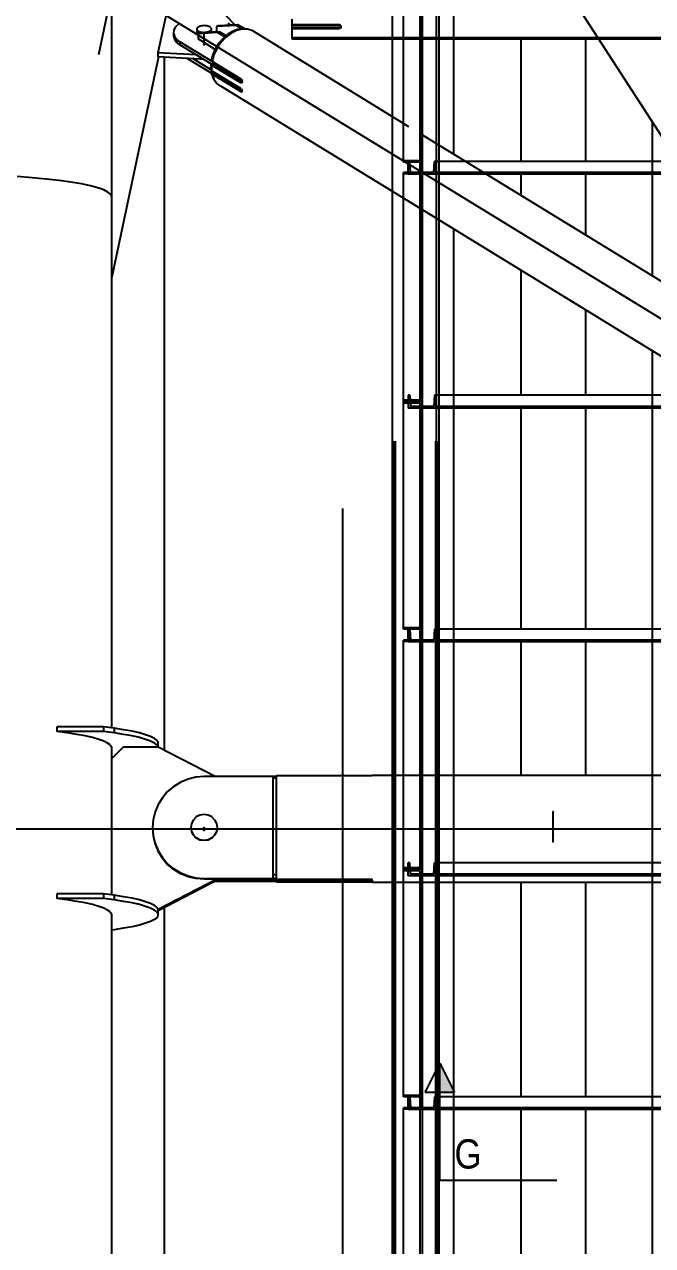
# Model space of a CAD drawing. Header units: millimetres. Extents: x 150209.93 to 150215.05, y 136675.65 to 136679.93.
# Drawn here: x 150211.3041 to 150211.3578, y 136678.7433 to 136678.8477 of the extents above; entities that cross this region are included whole.
import ezdxf

# ---------------------------------------------------------------- set-up
doc = ezdxf.new("R2010")
doc.units = ezdxf.units.MM
doc.header["$LTSCALE"] = 0.25
for name, pattern in [('CENTER', [50.8, 31.75, -6.35, 6.35, -6.35]), ('XKITLINE00', [0]), ('XKITLINE02', [4, 2, -2]), ('XKITLINE03', [6, 3, -1, 1, -1])]:
    doc.linetypes.add(name, pattern=pattern)
doc.styles.add('ARIAL', font='arial.ttf')

# ---------------------------------------------------------------- blocks, each defined once
blk = doc.blocks.new('çatıı')
at = {"color": 8, "linetype": 'CENTER'}
for p, q in [((12015, 16877.2), (12015, 15209.12)), ((12015, 16560.27), (11840, 15740.27)), ((12349.38, 15836.85), (11917.19, 16101.99)), ((11955.8, 16075.68), (11955.8, 16080.93)), ((12105, 15737.67), (12105, 15747.65)), ((12370, 15740.27), (11840, 15740.27)), ((11955.8, 15740.85), (11955.8, 15739.7)), ((12105, 15734.79), (12105, 15744.77))]:
    blk.add_line(p, q, dxfattribs=at)
at = {"color": 8, "linetype": 'XKITLINE00'}
for p, q in [((11916.2, 16356.06), (11916.2, 16010.75)), ((11947.78, 16351.44), (12223.93, 15924.18)), ((11943.33, 16106.01), (11936.11, 16072.21)), ((11948.3, 16105.76), (11968.99, 16084.17)), ((11967.39, 16084.06), (11966.07, 16084.87)), ((11942.88, 16081.99), (11942.71, 16080.66)), ((11942.71, 16080.66), (11942.71, 16079.35)), ((11942.71, 16080.66), (11943.11, 16079.35)), ((11943.62, 16083.27), (11942.88, 16081.99)), ((11944.89, 16084.45), (11943.62, 16083.27)), ((11952.76, 16082.63), (11952.7, 16082.37)), ((11952.7, 16082.37), (11952.73, 16082.11)), ((11952.7, 16082.37), (11952.7, 16081.67)), ((11952.7, 16081.67), (11952.7, 16080.97)), ((11952.7, 16081.67), (11952.73, 16081.41)), ((11952.7, 16081.67), (11952.73, 16081.41)), ((11952.7, 16080.97), (11952.73, 16080.71)), ((11952.73, 16082.11), (11952.85, 16081.85)), ((11952.73, 16081.41), (11952.85, 16081.15)), ((11952.73, 16081.41), (11952.85, 16081.15)), ((11952.73, 16080.71), (11952.85, 16080.45)), ((11952.92, 16082.88), (11952.76, 16082.63)), ((11952.85, 16081.85), (11953.07, 16081.61)), ((11952.85, 16081.15), (11953.07, 16080.91)), ((11952.85, 16081.15), (11953.07, 16080.91)), ((11952.85, 16080.45), (11953.07, 16080.21)), ((11953.16, 16083.11), (11952.92, 16082.88)), ((11953.37, 16081.39), (11953.07, 16081.61)), ((11953.37, 16080.69), (11953.07, 16080.91)), ((11953.37, 16080.69), (11953.07, 16080.91)), ((11953.22, 16080.1), (11953.07, 16080.21)), ((11953.48, 16083.32), (11953.16, 16083.11)), ((11961.6, 16080.93), (11953.22, 16080.39)), ((11954.01, 16080.69), (11953.22, 16080.39)), ((11953.22, 16080.39), (11953.22, 16078.2)), ((11953.74, 16081.2), (11953.37, 16081.39)), ((11953.37, 16081.39), (11953.37, 16080.69)), ((11953.37, 16080.69), (11953.37, 16080.44)), ((11953.64, 16080.55), (11953.37, 16080.69)), ((11953.64, 16080.55), (11953.37, 16080.69)), ((11953.87, 16083.51), (11953.48, 16083.32)), ((11954.17, 16081.04), (11953.74, 16081.2)), ((11954.32, 16083.65), (11953.87, 16083.51)), ((11962.38, 16081.23), (11954.01, 16080.69)), ((11954.65, 16080.93), (11954.17, 16081.04)), ((11954.82, 16083.75), (11954.32, 16083.65)), ((11955.17, 16080.85), (11954.65, 16080.93)), ((11955.35, 16083.81), (11954.82, 16083.75)), ((11955.71, 16080.82), (11955.17, 16080.85)), ((11955.89, 16083.83), (11955.35, 16083.81)), ((11956.25, 16080.84), (11955.71, 16080.82)), ((11956.42, 16083.8), (11955.89, 16083.83)), ((11956.77, 16080.9), (11956.25, 16080.84)), ((11956.94, 16083.72), (11956.42, 16083.8)), ((11957.27, 16081), (11956.77, 16080.9)), ((11957.42, 16083.61), (11956.94, 16083.72)), ((11957.72, 16081.14), (11957.27, 16081)), ((11957.86, 16083.45), (11957.42, 16083.61)), ((11958.11, 16081.32), (11957.72, 16081.14)), ((11957.72, 16081.14), (11957.72, 16080.93)), ((11958.23, 16083.26), (11957.86, 16083.45)), ((11958.44, 16081.54), (11958.11, 16081.32)), ((11958.53, 16083.04), (11958.23, 16083.26)), ((11958.68, 16081.77), (11958.44, 16081.54)), ((11958.53, 16083.04), (11958.74, 16082.8)), ((11958.68, 16081.07), (11958.59, 16080.99)), ((11958.68, 16081.07), (11958.59, 16080.99)), ((11958.83, 16082.02), (11958.68, 16081.77)), ((11958.83, 16081.32), (11958.68, 16081.07)), ((11958.83, 16081.32), (11958.68, 16081.07)), ((11958.74, 16082.8), (11958.86, 16082.54)), ((11958.9, 16082.28), (11958.83, 16082.02)), ((11958.9, 16081.58), (11958.83, 16081.32)), ((11958.9, 16081.58), (11958.83, 16081.32)), ((11958.86, 16082.54), (11958.9, 16082.28)), ((11958.9, 16082.28), (11958.9, 16081.58)), ((11958.9, 16081.58), (11958.9, 16081.01)), ((11969.44, 16083.95), (11961.06, 16083.4)), ((11961.85, 16083.7), (11961.06, 16083.4)), ((11961.06, 16083.4), (11961.06, 16081.22)), ((11961.16, 16081.15), (11961.06, 16081.22)), ((11962.38, 16081.23), (11961.6, 16080.93)), ((11964.7, 16079.03), (11961.6, 16080.93)), ((11970.22, 16084.25), (11961.85, 16083.7)), ((11965.24, 16079.48), (11962.38, 16081.23)), ((11965.87, 16080.02), (11964.71, 16079.02)), ((11967.25, 16080.53), (11964.99, 16078.78)), ((11967.95, 16081.31), (11965.87, 16080.02)), ((11969.64, 16081.75), (11967.25, 16080.53)), ((11970.08, 16082.13), (11967.95, 16081.31)), ((11970.22, 16084.25), (11969.44, 16083.95)), ((11971.94, 16082.41), (11969.44, 16083.95)), ((11972.02, 16082.36), (11969.64, 16081.75)), ((11972.16, 16082.44), (11970.08, 16082.13)), ((11973.31, 16082.36), (11970.22, 16084.25)), ((11974.28, 16082.35), (11972.02, 16082.36)), ((11973.01, 16082.36), (11972.16, 16082.44)), ((11976.31, 16081.71), (11974.28, 16082.35)), ((12043.36, 16040.57), (11976.31, 16081.71)), ((11942.71, 16079.35), (11943.11, 16078.04)), ((11943.11, 16079.35), (11944.06, 16078.1)), ((11943.11, 16078.04), (11944.06, 16076.79)), ((11944.06, 16078.1), (11944.06, 16076.79)), ((11945.52, 16076.98), (11944.06, 16078.1)), ((11945.52, 16075.67), (11944.06, 16076.79)), ((11945.52, 16076.98), (11945.52, 16075.67)), ((11959.23, 16068.57), (11945.52, 16076.98)), ((11971.77, 16059.57), (11945.52, 16075.67)), ((11960.59, 16073.69), (11953.22, 16078.2)), ((11962.17, 16076.29), (11960.72, 16073.99)), ((11962.96, 16076.58), (11961.27, 16074.04)), ((11963.91, 16078.33), (11962.17, 16076.29)), ((11964.99, 16078.78), (11962.96, 16076.58)), ((11964.7, 16079.01), (11963.91, 16078.33)), ((11964.74, 16079.04), (11964.7, 16079.03)), ((11964.7, 16079.03), (11964.7, 16079.01)), ((12091.2, 16078.05), (12091.2, 16025.78)), ((12118.8, 16078.05), (12118.8, 16025.78)), ((11936.4, 16070.45), (11916.2, 15975.77)), ((11936.11, 16072.21), (11936.11, 16070.46)), ((11952.5, 16071.39), (11936.11, 16072.21)), ((11954.12, 16069.56), (11936.11, 16070.46)), ((11938.8, 16070.33), (11938.8, 15773.9)), ((11959.36, 16063.25), (11948.62, 16069.83)), ((11959.03, 16064.76), (11950.95, 16069.72)), ((11954.12, 16070.4), (11954.12, 16069.56)), ((11955.49, 16069.55), (11954.12, 16069.56)), ((11959.62, 16071.54), (11958.91, 16069.02)), ((11959.99, 16071.29), (11959.22, 16068.52)), ((11960.72, 16073.99), (11959.62, 16071.54)), ((11960, 16071.3), (11959.62, 16071.54)), ((11961.27, 16074.04), (11959.99, 16071.29)), ((11958.64, 16066.82), (11958.62, 16066.2)), ((11958.62, 16066.2), (11958.64, 16065.6)), ((11958.68, 16067.45), (11958.64, 16066.82)), ((11959.02, 16066.59), (11958.64, 16066.82)), ((11958.64, 16065.6), (11958.68, 16065)), ((11958.96, 16065.4), (11958.64, 16065.6)), ((11958.83, 16067.51), (11958.68, 16067.45)), ((11959.3, 16067.07), (11958.68, 16067.45)), ((11959.03, 16064.79), (11958.68, 16065)), ((11959.29, 16068.79), (11958.91, 16069.02)), ((11959.05, 16066.97), (11958.93, 16065.7)), ((11958.93, 16065.7), (11959.05, 16064.53)), ((11959.45, 16067.13), (11959.05, 16066.97)), ((11971.47, 16059.36), (11959.05, 16066.97)), ((11971.47, 16056.91), (11959.05, 16064.53)), ((11971.63, 16060.91), (11959.22, 16068.52)), ((11959.45, 16067.13), (11959.3, 16067.07)), ((11959.36, 16068.43), (11959.36, 16068.1)), ((11959.48, 16068.36), (11959.36, 16068.1)), ((11971.77, 16060.48), (11959.36, 16068.1)), ((11958.76, 16063.61), (11959.04, 16063.26)), ((11958.95, 16063.5), (11959.62, 16061.64)), ((11959.65, 16063.27), (11959.22, 16063.1)), ((11959.22, 16063.1), (11959.99, 16060.93)), ((11971.63, 16055.49), (11959.22, 16063.1)), ((11971.77, 16056.03), (11959.36, 16063.64)), ((11959.36, 16063.64), (11959.36, 16063.25)), ((11959.36, 16063.64), (11959.57, 16063.32)), ((11959.57, 16063.32), (11959.36, 16063.25)), ((11959.53, 16063.22), (11959.45, 16063.28)), ((11959.65, 16063.27), (11959.53, 16063.22)), ((11971.98, 16055.71), (11959.57, 16063.32)), ((11959.77, 16061.54), (11959.62, 16061.64)), ((11959.62, 16061.64), (11959.87, 16061.28)), ((11959.99, 16060.93), (11961.27, 16059.16)), ((11962.96, 16057.92), (11961.27, 16059.16)), ((11971.94, 16059.54), (11971.47, 16059.36)), ((11971.63, 16059.3), (11971.47, 16059.36)), ((11971.63, 16060.91), (11971.77, 16060.75)), ((11971.9, 16059.4), (11971.63, 16059.3)), ((11971.79, 16059.32), (11971.63, 16059.3)), ((11971.77, 16060.75), (11971.91, 16060.57)), ((11971.85, 16060.65), (11971.77, 16060.48)), ((11971.77, 16060.48), (11971.77, 16059.57)), ((11972.04, 16059.67), (11971.77, 16059.57)), ((11971.92, 16059.42), (11971.79, 16059.32)), ((11971.94, 16059.54), (11971.85, 16059.59)), ((11971.91, 16060.57), (11972.01, 16060.32)), ((11972.02, 16059.59), (11971.92, 16059.42)), ((11971.98, 16059.52), (11971.94, 16059.54)), ((11972.01, 16060.32), (11972.07, 16060.06)), ((11972.07, 16059.81), (11972.02, 16059.59)), ((11972.07, 16060.06), (11972.07, 16059.81)), ((12250.83, 15881.32), (11962.96, 16057.92)), ((11971.63, 16056.78), (11971.47, 16056.91)), ((11971.63, 16056.78), (11971.79, 16056.59)), ((11972.06, 16055.65), (11971.63, 16055.49)), ((11971.77, 16055.44), (11971.63, 16055.49)), ((11971.77, 16056.61), (11971.77, 16056.03)), ((11971.77, 16056.03), (11971.98, 16055.71)), ((11971.91, 16055.43), (11971.77, 16055.44)), ((11971.79, 16056.59), (11971.92, 16056.36)), ((11971.92, 16056.36), (11972.02, 16056.11)), ((11972.01, 16055.52), (11971.92, 16055.44)), ((11972.07, 16055.74), (11971.98, 16055.71)), ((11972.07, 16055.67), (11972.01, 16055.52)), ((11972.02, 16056.11), (11972.07, 16055.87)), ((11972.07, 16055.71), (11972.04, 16055.73)), ((11972.07, 16055.87), (11972.07, 16055.67)), ((12217.91, 15933.49), (12048.03, 16037.71)), ((11882.33, 16018.82), (11875.92, 16019.31)), ((11882.33, 16018.81), (11875.92, 16019.3)), ((11888.34, 16018.25), (11882.33, 16018.82)), ((11888.34, 16018.24), (11882.33, 16018.81)), ((11893.88, 16017.61), (11888.34, 16018.25)), ((11893.88, 16017.6), (11888.34, 16018.24)), ((11898.9, 16016.9), (11893.88, 16017.61)), ((11898.9, 16016.9), (11893.88, 16017.6)), ((11903.35, 16016.14), (11898.9, 16016.9)), ((11903.35, 16016.13), (11898.9, 16016.9)), ((12091.2, 16020.28), (12091.2, 16011.23)), ((12118.8, 16020.28), (12118.8, 15994.3)), ((11907.2, 16015.32), (11903.35, 16016.14)), ((11907.2, 16015.32), (11903.35, 16016.13)), ((11910.39, 16014.46), (11907.2, 16015.32)), ((11910.39, 16014.46), (11907.2, 16015.32)), ((11912.91, 16013.56), (11910.39, 16014.46)), ((11912.91, 16013.56), (11910.39, 16014.46)), ((11914.73, 16012.64), (11912.91, 16013.56)), ((11915.83, 16011.7), (11914.73, 16012.64)), ((11915.83, 16011.7), (11914.73, 16012.64)), ((11915.83, 16011.7), (11916.2, 16010.75)), ((11915.83, 16011.7), (11916.2, 16010.75)), ((11916.2, 16010.75), (11916.2, 15783.53)), ((12091.2, 15979.25), (12091.2, 15925.78)), ((12118.8, 15962.32), (12118.8, 15925.78)), ((12091.2, 15920.28), (12091.2, 15825.78)), ((12118.8, 15920.28), (12118.8, 15825.78)), ((12091.2, 15820.28), (12091.2, 15763.1)), ((12118.8, 15820.28), (12118.8, 15763.1)), ((11912.88, 15783.97), (11892.88, 15783.97)), ((11892.88, 15783.97), (11892.88, 15781.99)), ((11897.34, 15781.39), (11892.88, 15781.99)), ((11912.88, 15781.99), (11892.88, 15781.99)), ((11917.34, 15783.38), (11912.88, 15783.97)), ((11912.88, 15783.97), (11912.88, 15781.99)), ((11917.34, 15781.39), (11912.88, 15781.99)), ((11921.4, 15782.74), (11917.34, 15783.38)), ((11917.34, 15783.38), (11917.34, 15781.39)), ((11925.01, 15782.06), (11921.4, 15782.74)), ((11928.16, 15781.34), (11925.01, 15782.06)), ((11901.4, 15780.75), (11897.34, 15781.39)), ((11905.01, 15780.07), (11901.4, 15780.75)), ((11908.16, 15779.35), (11905.01, 15780.07)), ((11910.81, 15778.6), (11908.16, 15779.35)), ((11912.96, 15777.83), (11910.81, 15778.6)), ((11914.59, 15777.03), (11912.96, 15777.83)), ((11915.68, 15776.22), (11914.59, 15777.03)), ((11921.4, 15780.75), (11917.34, 15781.39)), ((11925.01, 15780.07), (11921.4, 15780.75)), ((11928.16, 15779.35), (11925.01, 15780.07)), ((11930.81, 15780.59), (11928.16, 15781.34)), ((11930.81, 15778.6), (11928.16, 15779.35)), ((11932.96, 15779.81), (11930.81, 15780.59)), ((11932.96, 15777.83), (11930.81, 15778.6)), ((11934.59, 15779.02), (11932.96, 15779.81)), ((11934.59, 15777.03), (11932.96, 15777.83)), ((11935.68, 15778.2), (11934.59, 15779.02)), ((11935.68, 15776.22), (11934.59, 15777.03)), ((11935.68, 15778.2), (11936.23, 15777.39)), ((11936.23, 15775.23), (11936.23, 15777.39)), ((11915.68, 15776.22), (11916.23, 15775.4)), ((11916.2, 15775.45), (11916.2, 15770.29)), ((11921.2, 15775.24), (11916.2, 15770.29)), ((11916.23, 15774.58), (11916.2, 15774.53)), ((11916.23, 15775.4), (11916.23, 15774.58)), ((11936.2, 15775.24), (11921.2, 15775.24)), ((11935.68, 15776.22), (11936.23, 15775.4)), ((11960.56, 15762.67), (11936.2, 15775.24)), ((11916.2, 15770.29), (11916.2, 15712.12)), ((11949, 15761.6), (11945.81, 15760.29)), ((11952.35, 15762.4), (11949, 15761.6)), ((11955.8, 15762.67), (11952.35, 15762.4)), ((11986.8, 15762.67), (11955.8, 15762.67)), ((11986.8, 15762.55), (11985.3, 15762.55)), ((11985.3, 15722.56), (11985.3, 15762.55)), ((11986.8, 15761.98), (11985.3, 15761.98)), ((11986.8, 15763.04), (11986.8, 15763.01)), ((12026.8, 15763.04), (11986.8, 15763.04)), ((11986.8, 15718.71), (11986.8, 15763.01)), ((12026.8, 15763.01), (11986.8, 15763.01)), ((12026.8, 15763.04), (12026.8, 15763.01)), ((12027.11, 15763.04), (12026.8, 15763.04)), ((12027.11, 15763.02), (12026.8, 15763.01)), ((12027.39, 15763.04), (12027.11, 15763.04)), ((12027.39, 15763.04), (12027.11, 15763.02)), ((12027.63, 15763.06), (12027.39, 15763.04)), ((12027.8, 15763.1), (12027.63, 15763.06)), ((12182.19, 15763.1), (12027.8, 15763.1)), ((11940.24, 15756.28), (11938, 15753.67)), ((11942.86, 15758.5), (11940.24, 15756.28)), ((11945.81, 15760.29), (11942.86, 15758.5)), ((11936.19, 15750.75), (11934.87, 15747.59)), ((11938, 15753.67), (11936.19, 15750.75)), ((11934.87, 15747.59), (11934.07, 15744.26)), ((11952.5, 15745.44), (11951.26, 15744.21)), ((11954.06, 15746.23), (11952.5, 15745.44)), ((11955.8, 15746.5), (11954.06, 15746.23)), ((11957.53, 15746.23), (11955.8, 15746.5)), ((11959.09, 15745.44), (11957.53, 15746.23)), ((11960.33, 15744.21), (11959.09, 15745.44)), ((11934.07, 15744.26), (11933.8, 15740.85)), ((11933.8, 15740.85), (11933.8, 15740.59)), ((11933.8, 15740.85), (11934.07, 15737.43)), ((11933.81, 15740.72), (11933.8, 15740.59)), ((11933.8, 15740.59), (11934.07, 15737.18)), ((11950.47, 15742.67), (11950.2, 15740.95)), ((11950.2, 15740.95), (11950.47, 15739.23)), ((11950.2, 15740.85), (11950.47, 15739.13)), ((11951.26, 15744.21), (11950.47, 15742.67)), ((11960.33, 15744.21), (11961.12, 15742.67)), ((11961.12, 15742.67), (11961.4, 15740.95)), ((11961.4, 15740.95), (11961.12, 15739.23)), ((11961.4, 15740.85), (11961.12, 15739.13)), ((11934.07, 15737.43), (11934.87, 15734.1)), ((11934.07, 15737.18), (11934.87, 15733.85)), ((11950.47, 15739.23), (11951.26, 15737.68)), ((11950.47, 15739.13), (11951.26, 15737.58)), ((11952.5, 15736.46), (11951.26, 15737.68)), ((11952.5, 15736.35), (11951.26, 15737.58)), ((11954.06, 15735.67), (11952.5, 15736.46)), ((11954.06, 15735.56), (11952.5, 15736.35)), ((11955.8, 15735.39), (11954.06, 15735.67)), ((11955.8, 15735.29), (11954.06, 15735.56)), ((11957.53, 15735.67), (11955.8, 15735.39)), ((11957.53, 15735.56), (11955.8, 15735.29)), ((11955.8, 15735.39), (11955.8, 15735.29)), ((11959.09, 15736.46), (11957.53, 15735.67)), ((11959.09, 15736.35), (11957.53, 15735.56)), ((11960.33, 15737.68), (11959.09, 15736.46)), ((11960.33, 15737.58), (11959.09, 15736.35)), ((11961.12, 15739.23), (11960.33, 15737.68)), ((11961.12, 15739.13), (11960.33, 15737.58)), ((11934.87, 15734.1), (11936.19, 15730.94)), ((11934.87, 15733.85), (11936.19, 15730.69)), ((11936.19, 15730.94), (11938, 15728.02)), ((11936.19, 15730.69), (11938, 15727.77)), ((11938, 15728.02), (11940.24, 15725.42)), ((11938, 15727.77), (11940.24, 15725.16)), ((11942.86, 15723.19), (11940.24, 15725.42)), ((11942.86, 15722.94), (11940.24, 15725.16)), ((11945.81, 15721.4), (11942.86, 15723.19)), ((11945.81, 15721.15), (11942.86, 15722.94)), ((11949, 15720.09), (11945.81, 15721.4)), ((11949, 15719.84), (11945.81, 15721.15)), ((11952.35, 15719.29), (11949, 15720.09)), ((11952.35, 15719.04), (11949, 15719.84)), ((11952.35, 15719.29), (11952.35, 15719.04)), ((11955.8, 15719.03), (11952.35, 15719.29)), ((11985.3, 15719.17), (11985.3, 15722.56)), ((11986.8, 15720.61), (11985.3, 15720.61)), ((11986.8, 15719.17), (11985.3, 15719.17)), ((11961.3, 15718.77), (11936.23, 15705.83)), ((11962.29, 15718.77), (11936.23, 15705.32)), ((11955.8, 15718.77), (11952.35, 15719.04)), ((11955.8, 15719.03), (11955.8, 15718.77)), ((11986.8, 15719.03), (11955.8, 15719.03)), ((11986.8, 15718.77), (11955.8, 15718.77)), ((11986.8, 15717.88), (11960.56, 15717.88)), ((11985.3, 15718.14), (11961.05, 15718.14)), ((11985.3, 15718.11), (11985.3, 15718.76)), ((11986.8, 15718.54), (11985.3, 15718.54)), ((11986.8, 15718.29), (11985.3, 15718.29)), ((11985.3, 15718.11), (11985.3, 15717.99)), ((11985.3, 15717.99), (11985.3, 15717.93)), ((11986.8, 15717.99), (11985.3, 15717.99)), ((11986.8, 15717.93), (11985.3, 15717.93)), ((11986.8, 15718.71), (11986.8, 15718.54)), ((12026.8, 15718.71), (11986.8, 15718.71)), ((11986.8, 15717.51), (11986.8, 15718.71)), ((12026.8, 15718.12), (11986.8, 15718.12)), ((12026.8, 15717.51), (11986.8, 15717.51)), ((12027.11, 15718.69), (12026.8, 15718.71)), ((12026.8, 15718.71), (12026.8, 15718.12)), ((12027.11, 15718.13), (12026.8, 15718.12)), ((12027.11, 15717.51), (12026.8, 15717.51)), ((12027.39, 15718.64), (12027.11, 15718.69)), ((12027.11, 15718.69), (12027.11, 15718.13)), ((12027.39, 15718.16), (12027.11, 15718.13)), ((12027.39, 15717.51), (12027.11, 15717.51)), ((12027.63, 15718.56), (12027.39, 15718.64)), ((12027.63, 15718.21), (12027.39, 15718.16)), ((12027.63, 15717.5), (12027.39, 15717.51)), ((12027.63, 15717.49), (12027.47, 15717.5)), ((12027.8, 15718.46), (12027.63, 15718.56)), ((12027.8, 15718.26), (12027.63, 15718.21)), ((12027.8, 15717.49), (12027.63, 15717.5)), ((12027.8, 15717.45), (12027.63, 15717.49)), ((12027.88, 15718.39), (12027.8, 15718.46)), ((12027.88, 15718.33), (12027.8, 15718.26)), ((12027.88, 15717.48), (12027.8, 15717.49)), ((12027.88, 15717.46), (12027.8, 15717.45)), ((12182.19, 15717.45), (12027.8, 15717.45)), ((12027.88, 15718.39), (12027.88, 15718.33)), ((12027.88, 15717.48), (12027.88, 15717.46)), ((12091.2, 15717.45), (12091.2, 15625.78)), ((12118.8, 15717.45), (12118.8, 15625.78)), ((11912.88, 15712.56), (11892.88, 15712.56)), ((11892.88, 15712.56), (11892.88, 15710.57)), ((11897.34, 15709.98), (11892.88, 15710.57)), ((11912.88, 15710.57), (11892.88, 15710.57)), ((11901.4, 15709.34), (11897.34, 15709.98)), ((11905.01, 15708.66), (11901.4, 15709.34)), ((11917.34, 15711.96), (11912.88, 15712.56)), ((11912.88, 15712.56), (11912.88, 15710.57)), ((11917.34, 15709.98), (11912.88, 15710.57)), ((11921.4, 15711.32), (11917.34, 15711.96)), ((11917.34, 15711.96), (11917.34, 15709.98)), ((11921.4, 15709.34), (11917.34, 15709.98)), ((11925.01, 15710.64), (11921.4, 15711.32)), ((11925.01, 15708.66), (11921.4, 15709.34)), ((11928.16, 15709.92), (11925.01, 15710.64)), ((11930.81, 15709.17), (11928.16, 15709.92)), ((11932.96, 15708.4), (11930.81, 15709.17)), ((11908.16, 15707.94), (11905.01, 15708.66)), ((11910.81, 15707.19), (11908.16, 15707.94)), ((11912.96, 15706.41), (11910.81, 15707.19)), ((11914.59, 15705.62), (11912.96, 15706.41)), ((11915.68, 15704.81), (11914.59, 15705.62)), ((11915.68, 15704.81), (11916.23, 15703.99)), ((11916.2, 15704.03), (11916.2, 15132.31)), ((11916.23, 15703.99), (11916.23, 15703.16)), ((11928.16, 15707.94), (11925.01, 15708.66)), ((11930.81, 15707.19), (11928.16, 15707.94)), ((11932.96, 15706.41), (11930.81, 15707.19)), ((11934.59, 15707.6), (11932.96, 15708.4)), ((11934.59, 15705.62), (11932.96, 15706.41)), ((11935.68, 15706.79), (11934.59, 15707.6)), ((11935.68, 15704.81), (11934.59, 15705.62)), ((11935.68, 15706.79), (11936.23, 15705.97)), ((11935.68, 15704.81), (11936.23, 15703.99)), ((11936.23, 15703.16), (11936.23, 15705.97)), ((11938.8, 15706.65), (11938.8, 15398.75)), ((11916.23, 15703.16), (11916.2, 15703.12)), ((11925.01, 15698.49), (11921.4, 15697.81)), ((11928.16, 15699.21), (11925.01, 15698.49)), ((11930.81, 15699.96), (11928.16, 15699.21)), ((11932.96, 15700.74), (11930.81, 15699.96)), ((11934.59, 15701.53), (11932.96, 15700.74)), ((11935.68, 15702.34), (11934.59, 15701.53)), ((11936.23, 15703.16), (11935.68, 15702.34)), ((11917.34, 15697.17), (11916.2, 15697.02)), ((11921.4, 15697.81), (11917.34, 15697.17)), ((12091.2, 15620.28), (12091.2, 15525.78)), ((12118.8, 15620.28), (12118.8, 15525.78))]:
    blk.add_line(p, q, dxfattribs=at)
at = {"color": 116, "linetype": 'XKITLINE02', "true_color": 0x136734}
for p, q in [((12041.01, 16025.47), (12041.01, 16143.63)), ((12048.21, 16020.76), (12048.21, 16143.1)), ((12049.01, 16020.76), (12049.01, 16141.54)), ((12037.16, 15406.22), (12037.16, 16090.12)), ((12037.69, 15406.22), (12037.69, 16090.06)), ((12054.93, 15406.22), (12054.93, 16090.06)), ((12055.01, 15406.22), (12055.01, 16090.89)), ((12055.46, 15406.22), (12055.46, 16090.12)), ((12055.86, 15406.22), (12055.86, 16090.89)), ((12147.49, 15406.22), (12147.49, 16090.89)), ((12013.47, 16084.2), (11993.47, 16084.2)), ((11993.47, 16083.91), (11993.47, 16084.15)), ((12013.73, 16084.16), (12013.47, 16084.2)), ((12013.47, 16084.2), (12013.47, 16083.91)), ((12013.97, 16084.07), (12013.73, 16084.16)), ((12013.73, 16084.16), (12013.73, 16083.87)), ((12014.15, 16083.91), (12013.97, 16084.07)), ((12013.98, 16082.66), (12013.97, 16082.65)), ((12014.15, 16083.91), (12014.27, 16083.72)), ((12014.27, 16083.72), (12014.32, 16083.5)), ((12014.32, 16083.5), (12014.29, 16083.36)), ((12014.32, 16083.5), (12014.32, 16083.21)), ((11993.47, 16079.06), (11993.47, 16079.15)), ((12216.54, 16078.65), (11993.47, 16078.65)), ((12062.51, 16078.05), (12036.31, 16078.05)), ((12178.87, 16078.05), (12124.48, 16078.05)), ((12036.31, 16012.92), (12036.31, 16041.92)), ((12056.31, 16000.65), (12056.31, 16032.63)), ((12062.51, 15406.22), (12062.51, 16028.83)), ((12049.01, 16026), (12041.01, 16026)), ((12048.21, 16025.47), (12041.01, 16025.47)), ((12043.69, 16025.78), (12043.01, 16025.78)), ((12043.01, 16020.28), (12043.01, 16025.78)), ((12043.01, 16020.28), (12043.01, 16025.78)), ((12044.07, 16020.98), (12043.69, 16025.78)), ((12044.07, 16020.98), (12043.69, 16025.78)), ((12049.01, 16026.28), (12048.21, 16026.28)), ((12048.21, 16021.06), (12048.21, 16026.28)), ((12048.21, 15923.61), (12048.21, 16026.28)), ((12049.01, 16020.48), (12049.01, 16026.28)), ((12049.01, 15928.83), (12049.01, 16026.28)), ((12054.33, 16025.78), (12053.95, 16020.98)), ((12053.95, 16020.98), (12054.33, 16025.78)), ((12055.01, 16025.78), (12054.33, 16025.78)), ((12055.01, 16020.28), (12055.01, 16025.78)), ((12055.01, 16020.28), (12055.01, 16025.78)), ((12067.48, 16025.78), (12055.01, 16025.78)), ((12055.01, 16020.28), (12055.01, 16025.78)), ((12154.99, 16025.78), (12147.49, 16025.78)), ((12048.21, 16021.06), (12041.01, 16021.06)), ((12041.01, 16021.06), (12041.01, 16020.48)), ((12041.01, 15923.03), (12041.01, 16021.06)), ((12049.01, 16020.48), (12041.01, 16020.48)), ((12055.01, 16020.28), (12043.01, 16020.28)), ((12053.95, 16020.98), (12044.07, 16020.98)), ((12049.01, 16020.76), (12048.21, 16020.76)), ((12049.01, 15923.03), (12049.01, 16020.48)), ((12154.99, 16020.98), (12055.01, 16020.98)), ((12076.45, 16020.28), (12055.01, 16020.28)), ((12154.99, 16020.28), (12147.49, 16020.28)), ((12147.49, 15406.22), (12147.49, 15976.69)), ((12049.01, 15928.83), (12048.21, 15928.83)), ((12049.01, 15928.83), (12049.01, 15923.03)), ((12048.21, 15923.61), (12041.01, 15923.61)), ((12041.01, 15923.03), (12041.01, 15922.44)), ((12049.01, 15923.03), (12041.01, 15923.03)), ((12041.01, 15825.71), (12041.01, 15923.03)), ((12049.01, 15923.03), (12041.01, 15923.03)), ((12043.69, 15925.78), (12043.01, 15925.78)), ((12043.01, 15925.78), (12043.01, 15920.28)), ((12043.01, 15925.78), (12043.01, 15920.28)), ((12043.69, 15925.78), (12044.07, 15920.98)), ((12043.69, 15925.78), (12044.07, 15920.98)), ((12049.01, 15917.2), (12049.01, 15923.03)), ((12054.33, 15925.78), (12053.95, 15920.98)), ((12054.33, 15925.78), (12053.95, 15920.98)), ((12055.01, 15925.78), (12054.33, 15925.78)), ((12055.01, 15925.78), (12055.01, 15920.28)), ((12055.01, 15925.78), (12055.01, 15920.28)), ((12062.51, 15925.78), (12055.01, 15925.78)), ((12055.01, 15920.28), (12055.01, 15925.78)), ((12154.99, 15925.78), (12147.49, 15925.78)), ((12048.21, 15922.44), (12041.01, 15922.44)), ((12055.01, 15920.28), (12043.01, 15920.28)), ((12053.95, 15920.98), (12044.07, 15920.98)), ((12048.21, 15922.44), (12048.21, 15917.2)), ((12048.21, 15820.46), (12048.21, 15922.44)), ((12049.01, 15820.46), (12049.01, 15920.98)), ((12154.99, 15920.98), (12055.01, 15920.98)), ((12062.51, 15920.28), (12055.01, 15920.28)), ((12154.99, 15920.28), (12147.49, 15920.28)), ((12049.01, 15917.2), (12048.21, 15917.2)), ((12049.01, 15826.29), (12041.01, 15826.29)), ((12048.21, 15825.71), (12041.01, 15825.71)), ((12043.69, 15825.78), (12043.01, 15825.78)), ((12043.01, 15820.28), (12043.01, 15825.78)), ((12043.01, 15825.78), (12043.01, 15820.28)), ((12044.07, 15820.98), (12043.69, 15825.78)), ((12043.69, 15825.78), (12044.07, 15820.98)), ((12049.01, 15826.28), (12048.21, 15826.28)), ((12048.21, 15826.28), (12048.21, 15821.06)), ((12048.21, 15723.61), (12048.21, 15826.28)), ((12049.01, 15826.28), (12049.01, 15820.48)), ((12049.01, 15727.93), (12049.01, 15826.28)), ((12054.33, 15825.78), (12053.95, 15820.98)), ((12054.33, 15825.78), (12053.95, 15820.98)), ((12055.01, 15825.78), (12054.33, 15825.78)), ((12055.01, 15825.78), (12055.01, 15820.28)), ((12055.01, 15825.78), (12055.01, 15820.28)), ((12062.51, 15825.78), (12055.01, 15825.78)), ((12055.01, 15820.28), (12055.01, 15825.78)), ((12154.99, 15825.78), (12147.49, 15825.78)), ((12048.21, 15821.06), (12041.01, 15821.06)), ((12041.01, 15821.06), (12041.01, 15820.48)), ((12041.01, 15723.03), (12041.01, 15821.06)), ((12049.01, 15820.48), (12041.01, 15820.48)), ((12055.01, 15820.28), (12043.01, 15820.28)), ((12053.95, 15820.98), (12044.07, 15820.98)), ((12049.01, 15820.46), (12048.21, 15820.46)), ((12049.01, 15723.03), (12049.01, 15820.48)), ((12154.99, 15820.98), (12055.01, 15820.98)), ((12062.51, 15820.28), (12055.01, 15820.28)), ((12154.99, 15820.28), (12147.49, 15820.28)), ((12036.31, 15717.45), (12036.31, 15763.1)), ((12056.31, 15717.45), (12056.31, 15763.1)), ((12062.51, 15406.22), (12062.51, 15763.1)), ((12147.49, 15717.45), (12147.49, 15763.1)), ((12043.69, 15725.78), (12043.01, 15725.78)), ((12043.01, 15720.28), (12043.01, 15725.78)), ((12043.01, 15720.28), (12043.01, 15725.78)), ((12044.07, 15720.98), (12043.69, 15725.78)), ((12044.07, 15720.98), (12043.69, 15725.78)), ((12049.01, 15728.83), (12048.21, 15728.83)), ((12053.95, 15720.98), (12054.33, 15725.78)), ((12053.95, 15720.98), (12054.33, 15725.78)), ((12055.01, 15725.78), (12054.33, 15725.78)), ((12055.01, 15720.28), (12055.01, 15725.78)), ((12055.01, 15720.28), (12055.01, 15725.78)), ((12154.99, 15725.78), (12055.01, 15725.78)), ((12055.01, 15720.28), (12055.01, 15725.78)), ((12048.21, 15723.61), (12041.01, 15723.61)), ((12041.01, 15722.1), (12041.01, 15723.03)), ((12049.01, 15723.03), (12041.01, 15723.03)), ((12049.01, 15723.03), (12041.01, 15723.03)), ((12048.21, 15722.44), (12041.01, 15722.44)), ((12041.01, 15625.71), (12041.01, 15722.1)), ((12055.01, 15720.28), (12043.01, 15720.28)), ((12053.95, 15720.98), (12044.07, 15720.98)), ((12048.21, 15717.2), (12048.21, 15722.44)), ((12048.21, 15620.46), (12048.21, 15722.1)), ((12049.01, 15717.2), (12049.01, 15723.03)), ((12049.01, 15620.46), (12049.01, 15722.1)), ((12154.99, 15720.98), (12055.01, 15720.98)), ((12154.99, 15720.28), (12055.01, 15720.28)), ((12049.01, 15717.2), (12048.21, 15717.2)), ((12049.01, 15626.29), (12041.01, 15626.29)), ((12048.21, 15625.71), (12041.01, 15625.71)), ((12043.69, 15625.78), (12043.01, 15625.78)), ((12043.01, 15620.28), (12043.01, 15625.78)), ((12043.01, 15625.78), (12043.01, 15620.28)), ((12044.07, 15620.98), (12043.69, 15625.78)), ((12043.69, 15625.78), (12044.07, 15620.98)), ((12049.01, 15626.28), (12048.21, 15626.28)), ((12048.21, 15626.28), (12048.21, 15621.06)), ((12048.21, 15523.61), (12048.21, 15626.28)), ((12049.01, 15626.28), (12049.01, 15620.48)), ((12049.01, 15626.28), (12049.01, 15528.83)), ((12054.33, 15625.78), (12053.95, 15620.98)), ((12054.33, 15625.78), (12053.95, 15620.98)), ((12055.01, 15625.78), (12054.33, 15625.78)), ((12055.01, 15625.78), (12055.01, 15620.28)), ((12055.01, 15625.78), (12055.01, 15620.28)), ((12062.51, 15625.78), (12055.01, 15625.78)), ((12055.01, 15620.28), (12055.01, 15625.78)), ((12154.99, 15625.78), (12147.49, 15625.78)), ((12048.21, 15621.06), (12041.01, 15621.06)), ((12041.01, 15621.06), (12041.01, 15620.48)), ((12041.01, 15523.03), (12041.01, 15621.06)), ((12049.01, 15620.48), (12041.01, 15620.48)), ((12055.01, 15620.28), (12043.01, 15620.28)), ((12053.95, 15620.98), (12044.07, 15620.98)), ((12049.01, 15620.46), (12048.21, 15620.46)), ((12049.01, 15620.48), (12049.01, 15523.03)), ((12154.99, 15620.98), (12055.01, 15620.98)), ((12062.51, 15620.28), (12055.01, 15620.28)), ((12154.99, 15620.28), (12147.49, 15620.28))]:
    blk.add_line(p, q, dxfattribs=at)
at = {"color": 1, "linetype": 'XKITLINE03'}
for p, q in [((12049.01, 16143.63), (12049.01, 16026)), ((12049.01, 16103.17), (12049.01, 15406.22)), ((12055.01, 16090.89), (12055.01, 15406.22)), ((12147.49, 15406.22), (12147.49, 16090.89)), ((12049.01, 16020.48), (12049.01, 15923.03)), ((12055.01, 16020.28), (12055.01, 16020.28)), ((12154.99, 16020.28), (12055.01, 16020.28)), ((12049.01, 15923.03), (12049.01, 15826.29)), ((12055.01, 15920.28), (12055.01, 15920.28)), ((12154.99, 15920.28), (12055.01, 15920.28)), ((12049.01, 15820.48), (12049.01, 15723.03)), ((12055.01, 15820.28), (12055.01, 15820.28)), ((12154.99, 15820.28), (12055.01, 15820.28)), ((12049.01, 15723.03), (12049.01, 15626.29)), ((12055.01, 15720.28), (12055.01, 15720.28)), ((12154.99, 15720.28), (12055.01, 15720.28)), ((12049.01, 15620.48), (12049.01, 15523.03)), ((12055.01, 15620.28), (12055.01, 15620.28)), ((12154.99, 15620.28), (12055.01, 15620.28))]:
    blk.add_line(p, q, dxfattribs=at)
at = {"color": 7, "linetype": 'XKITLINE00'}
for p, q in [((12036.31, 16041.92), (12036.31, 16090.05)), ((12056.31, 16032.63), (12056.31, 16090.05)), ((12062.51, 16028.83), (12062.51, 16090.89)), ((11993.47, 16083.91), (11993.47, 16086.65)), ((12013.47, 16083.91), (11993.47, 16083.91)), ((11993.47, 16082.83), (11993.47, 16083.91)), ((12013.47, 16082.83), (11993.47, 16082.83)), ((11993.47, 16079.06), (11993.47, 16082.83)), ((12013.47, 16082.52), (11993.47, 16082.52)), ((12013.73, 16083.87), (12013.47, 16083.91)), ((12013.73, 16082.86), (12013.47, 16082.83)), ((12013.47, 16082.83), (12013.47, 16082.52)), ((12013.73, 16082.56), (12013.47, 16082.52)), ((12013.97, 16083.77), (12013.73, 16083.87)), ((12013.97, 16082.94), (12013.73, 16082.86)), ((12013.97, 16082.65), (12013.73, 16082.56)), ((12014.15, 16083.62), (12013.97, 16083.77)), ((12014, 16082.97), (12013.97, 16082.94)), ((12014.15, 16082.8), (12013.98, 16082.66)), ((12014.15, 16083.09), (12014, 16082.97)), ((12014.15, 16083.62), (12014.27, 16083.43)), ((12014.27, 16083.29), (12014.15, 16083.09)), ((12014.27, 16082.99), (12014.15, 16082.8)), ((12014.27, 16083.43), (12014.32, 16083.21)), ((12014.29, 16083.36), (12014.27, 16083.29)), ((12014.32, 16083.21), (12014.27, 16082.99)), ((11993.47, 16078.05), (11993.47, 16079.06)), ((12036.31, 16078.05), (11993.47, 16078.05)), ((12124.48, 16078.05), (12062.51, 16078.05)), ((12147.49, 15976.69), (12147.49, 16042.45)), ((12147.49, 16025.78), (12067.48, 16025.78)), ((12147.49, 16020.28), (12076.45, 16020.28)), ((12036.31, 15763.1), (12036.31, 16012.92)), ((12056.31, 15763.1), (12056.31, 16000.65)), ((12062.51, 15763.1), (12062.51, 15996.85)), ((12147.49, 15763.1), (12147.49, 15944.72)), ((12147.49, 15925.78), (12062.51, 15925.78)), ((12147.49, 15920.28), (12062.51, 15920.28)), ((12147.49, 15825.78), (12062.51, 15825.78)), ((12147.49, 15820.28), (12062.51, 15820.28)), ((12036.31, 15406.22), (12036.31, 15717.45)), ((12056.31, 15406.22), (12056.31, 15717.45)), ((12062.51, 15406.22), (12062.51, 15717.45)), ((12147.49, 15438.02), (12147.49, 15717.45)), ((12147.49, 15625.78), (12062.51, 15625.78)), ((12147.49, 15620.28), (12062.51, 15620.28))]:
    blk.add_line(p, q, dxfattribs=at)
at = {"color": 30, "linetype": 'XKITLINE00'}
for p, q in [((12050.34, 15627.57), (12056.59, 15640.07)), ((12056.59, 15640.07), (12062.84, 15627.57)), ((12062.84, 15627.57), (12050.34, 15627.57))]:
    blk.add_line(p, q, dxfattribs=at)
at = {"color": 2, "linetype": 'XKITLINE00'}
for q in [(12056.59, 15640.07), (12106.59, 15590.07)]:
    blk.add_line((12056.59, 15590.07), q, dxfattribs=at)
at = {"color": 8, "linetype": 'XKITLINE00'}
for centre in [(11955.8, 16080.93), (11955.8, 16075.68), (12105, 15747.65), (11955.8, 15740.85), (12105, 15744.77), (11955.8, 15739.7), (12105, 15737.67), (12105, 15734.79)]:
    blk.add_circle(centre, 0.05, dxfattribs=at)
at = {"color": 1, "linetype": 'XKITLINE00'}
for centre in [(12049.01, 16026), (12049.01, 16020.48), (12055.01, 16020.28), (12055.01, 16020.28), (12049.01, 15923.03), (12049.01, 15923.03), (12055.01, 15920.28), (12055.01, 15920.28), (12049.01, 15826.29), (12049.01, 15820.48), (12055.01, 15820.28), (12055.01, 15820.28), (12049.01, 15723.03), (12049.01, 15723.03), (12055.01, 15720.28), (12055.01, 15720.28), (12049.01, 15626.29), (12049.01, 15620.48), (12055.01, 15620.28), (12055.01, 15620.28)]:
    blk.add_circle(centre, 0.05, dxfattribs=at)
at = {"color": 30, "linetype": 'Continuous'}
blk.add_solid([(12056.59, 15627.57), (12056.59, 15640.07), (12056.59, 15627.57), (12062.84, 15627.57)], dxfattribs=at)
at = {"color": 116, "true_color": 0x136734, "style": 'ARIAL', "width": 0.85}
blk.add_text('G', height=12.5, dxfattribs=at).set_placement((12062.84, 15595.07))

msp = doc.modelspace()

# ---------------------------------------------------------------- block references
at = {"xscale": 0.0002000170049888334, "yscale": 0.0002000170049888334, "zscale": 0.0002000170049888334}
msp.add_blockref('çatıı', (150208.92807, 136675.63059), dxfattribs=at)

doc.saveas('drawing.dxf')
